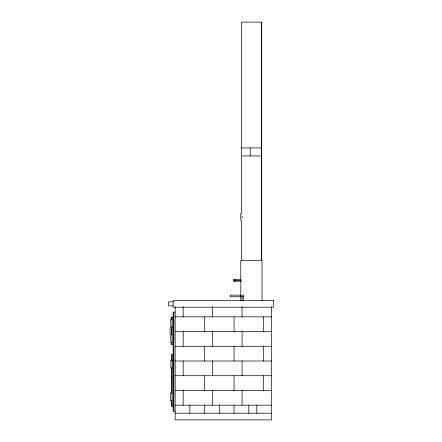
<?xml version="1.0" encoding="UTF-8"?>
<svg xmlns="http://www.w3.org/2000/svg" width="442" height="442" viewBox="0 0 442 442"><rect width="100%" height="100%" fill="white"/><g stroke="black" fill="none" stroke-linecap="round" stroke-linejoin="round"><path stroke-width="0.66" d="M240.862 280.979L240.78 300.56M262.062 300.543L262.062 260.62L240.78 260.62L240.78 281.234M240.807 281.14L240.78 279.493M234.741 280.93L233.967 281.14L233.37 280.361M241.492 147.921L261.415 147.921M242.288 155.949L260.664 155.949M261.321 155.949L261.228 147.921M241 279.559L234.172 279.559L234.575 279.664M234.978 280.361A0.801 0.801 0 0 0 233.774 279.664A0.801 0.801 0 0 0 233.774 281.057A0.801 0.801 0 0 0 234.978 280.361L241 280.361M234.172 281.167L241 281.167M243.625 296.759L230.243 296.759L230.243 295.151L243.63 295.151L243.625 300.775M173.148 301.847L168.463 301.847L168.463 305.858L173.148 305.858M175.159 312.151L173.148 312.151L173.148 411.198L175.159 411.198M175.159 316.837L271.526 316.837M173.148 317.168L171.408 317.168L171.408 319.229M172.076 319.179L170.739 319.179L170.739 327.207L172.076 327.207M175.159 331.561L271.526 331.561M172.076 334.572L170.739 334.572L170.739 342.6L172.076 342.6M173.148 344.611L171.408 344.611L171.408 342.55M175.159 346.285L271.526 346.285M173.148 354.716L171.408 354.716L171.408 360.213M175.159 361.009L271.526 361.009M175.159 375.728L271.526 375.728M171.408 377.07L172.076 377.07M175.159 390.452L271.526 390.452M171.905 392.861L170.568 392.861L170.568 400.894L171.905 400.894M173.148 404.507L173.817 404.507M175.159 405.176L271.526 405.176M173.148 406.248L171.408 406.248L171.408 400.75M175.159 413.209L271.526 413.209M271.526 306.798L271.526 419.9L175.159 419.9L175.159 306.798M263.498 316.837L263.498 331.561M263.498 346.285L263.498 361.009M263.498 375.728L263.498 390.452M261.415 260.675L261.415 22.1L241.492 22.1L241.492 213.922M261.321 22.1L261.321 260.675M256.802 405.176L256.802 413.209M250.222 147.921L250.222 155.949M248.774 405.176L248.774 413.209M242.083 216.304L242.083 218.033M242.083 306.798L242.083 316.837M242.083 331.561L242.083 346.285M242.083 361.009L242.083 375.728M242.083 390.452L242.083 405.176M242.034 296.759L242.034 300.775M241.492 220.11L241.492 260.675M240.741 213.547L240.741 220.215M234.978 279.559L234.978 281.167M234.05 316.837L234.05 331.561M234.05 346.285L234.05 361.009M234.05 375.728L234.05 390.452M234.05 405.176L234.05 413.209M219.326 405.176L219.326 413.209M212.635 306.798L212.635 316.837M212.635 331.561L212.635 346.285M212.635 361.009L212.635 375.728M212.635 390.452L212.635 405.176M204.602 316.837L204.602 331.561M204.602 346.285L204.602 361.009M204.602 375.728L204.602 390.452M204.602 405.176L204.602 413.209M189.878 405.176L189.878 413.209M183.187 306.798L183.187 316.837M183.187 331.561L183.187 346.285M183.187 361.009L183.187 375.728M183.187 390.452L183.187 405.176M173.817 312.151L173.817 411.198M172.076 317.168L172.076 344.611M172.076 354.716L172.076 360.136M172.076 368.263L172.076 406.248M171.408 326.776L171.408 335.008M171.408 367.772L171.408 393.352M170.071 327.555L170.071 334.224M273.537 300.505L173.148 300.505L173.148 307.201L273.537 307.201L273.537 300.505M172.214 360.108L170.872 360.108L170.872 368.142L172.214 368.142L172.214 360.108"/></g></svg>
